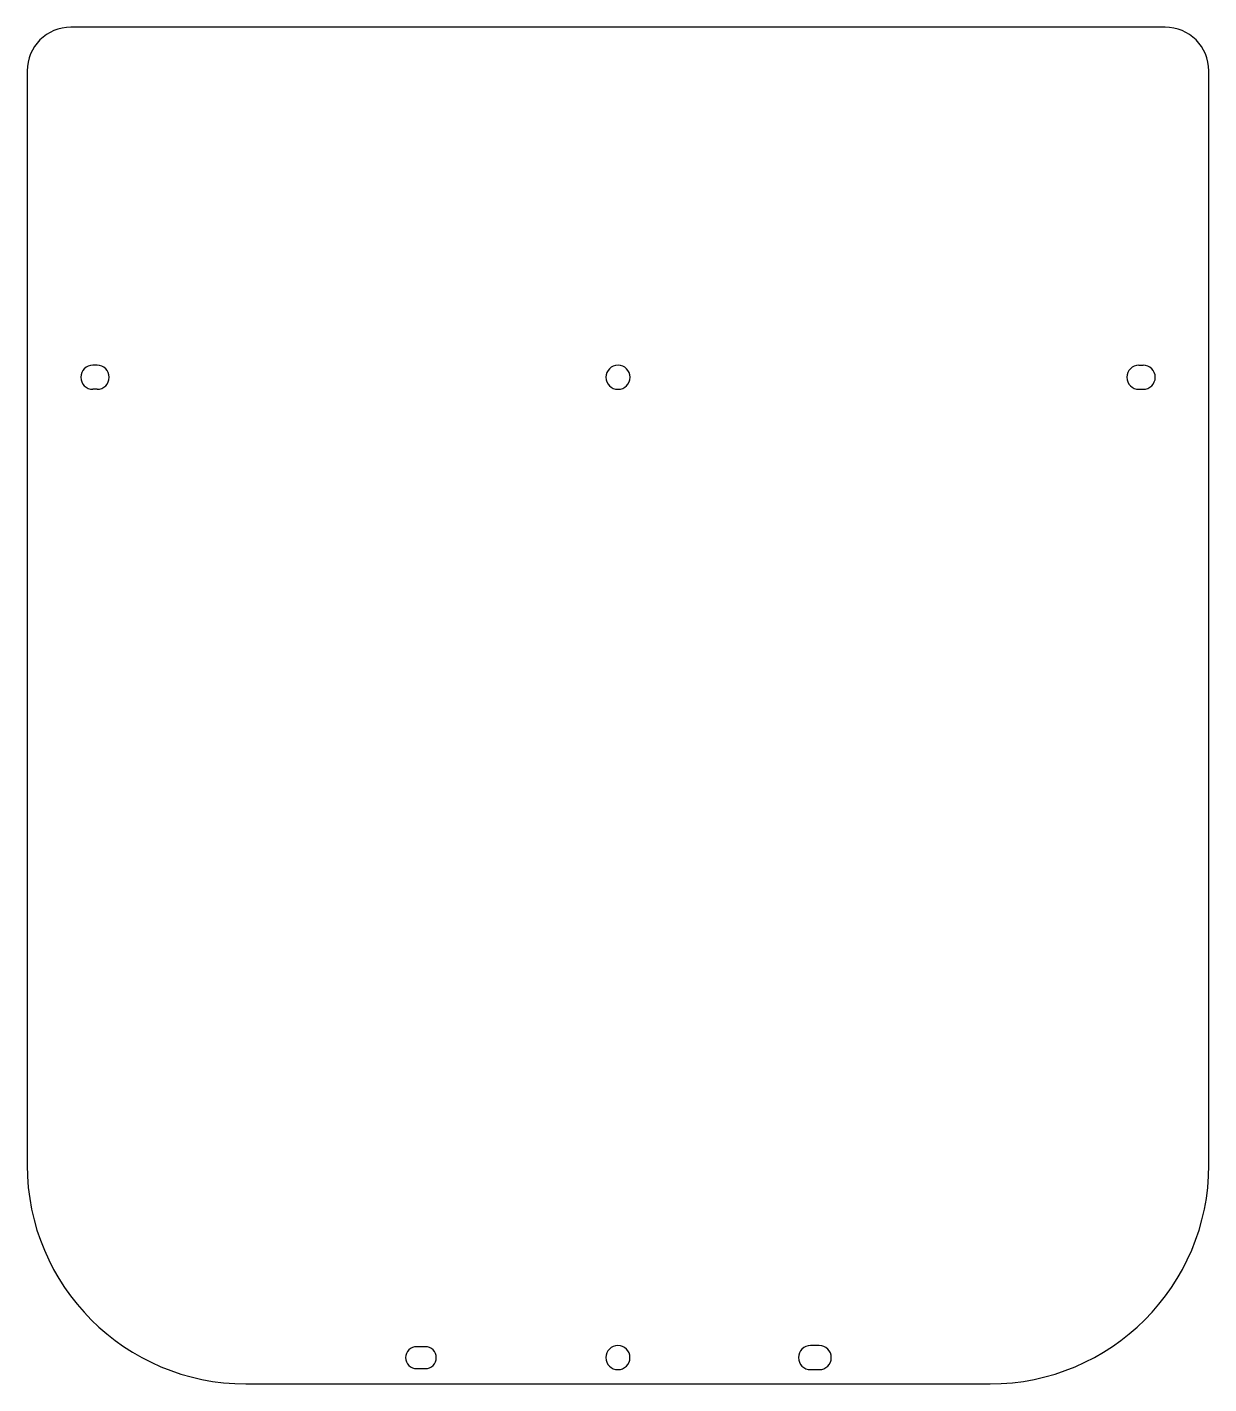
# Model space of a CAD drawing. Header units: millimetres. Extents: x 379 to 649, y 183 to 493.
import ezdxf

# ---------------------------------------------------------------- set-up
doc = ezdxf.new("R2010")
doc.units = ezdxf.units.MM
doc.header["$MEASUREMENT"] = 0
doc.layers.add('INTERIOR_PROFILES', color=7, linetype='Continuous')
doc.layers.add('OUTER_PROFILES', color=7, linetype='Continuous')

msp = doc.modelspace()

# ---------------------------------------------------------------- linework, layer by layer
at = {"linetype": 'Continuous'}
for p, q in [((394.62, 415.69), (393.62, 415.69)), ((632.62, 415.69), (633.62, 415.69)), ((394.62, 410.19), (393.62, 410.19)), ((632.62, 410.19), (633.62, 410.19))]:
    msp.add_line(p, q, dxfattribs=at)
at = {"layer": 'INTERIOR_PROFILES'}
for points in [[(469.6, 191.44), (467.6, 191.44, 1), (467.6, 186.44), (469.6, 186.44, 1)], [(559.6, 191.69), (557.6, 191.69, 1), (557.6, 186.19), (559.6, 186.19, 1)]]:
    msp.add_lwpolyline(points, format="xyb", close=True, dxfattribs=at)
at = {"layer": 'INTERIOR_PROFILES', "extrusion": (0, 0, -1)}
for centre in [(-513.62, 412.94), (-513.6, 188.94)]:
    msp.add_circle(centre, 2.75, dxfattribs=at)
at = {"layer": 'INTERIOR_PROFILES'}
for centre, start, end in [((393.62, 412.94), 90, 270), ((394.62, 412.94), 270, 90), ((632.62, 412.94), 90, 270), ((633.62, 412.94), 270, 90)]:
    msp.add_arc(centre, 2.75, start, end, dxfattribs=at)
at = {"layer": 'OUTER_PROFILES'}
for p, q in [((638.62, 492.94), (388.62, 492.94)), ((378.62, 482.94), (378.62, 232.94)), ((648.62, 232.94), (648.62, 482.94)), ((428.62, 182.94), (598.62, 182.94))]:
    msp.add_line(p, q, dxfattribs=at)
for centre, radius, start, end in [((388.62, 482.94), 10, 90, 180), ((638.62, 482.94), 10, 0, 90), ((428.62, 232.94), 50, 180, 270), ((598.62, 232.94), 50, 270, 0)]:
    msp.add_arc(centre, radius, start, end, dxfattribs=at)

doc.saveas('drawing.dxf')
